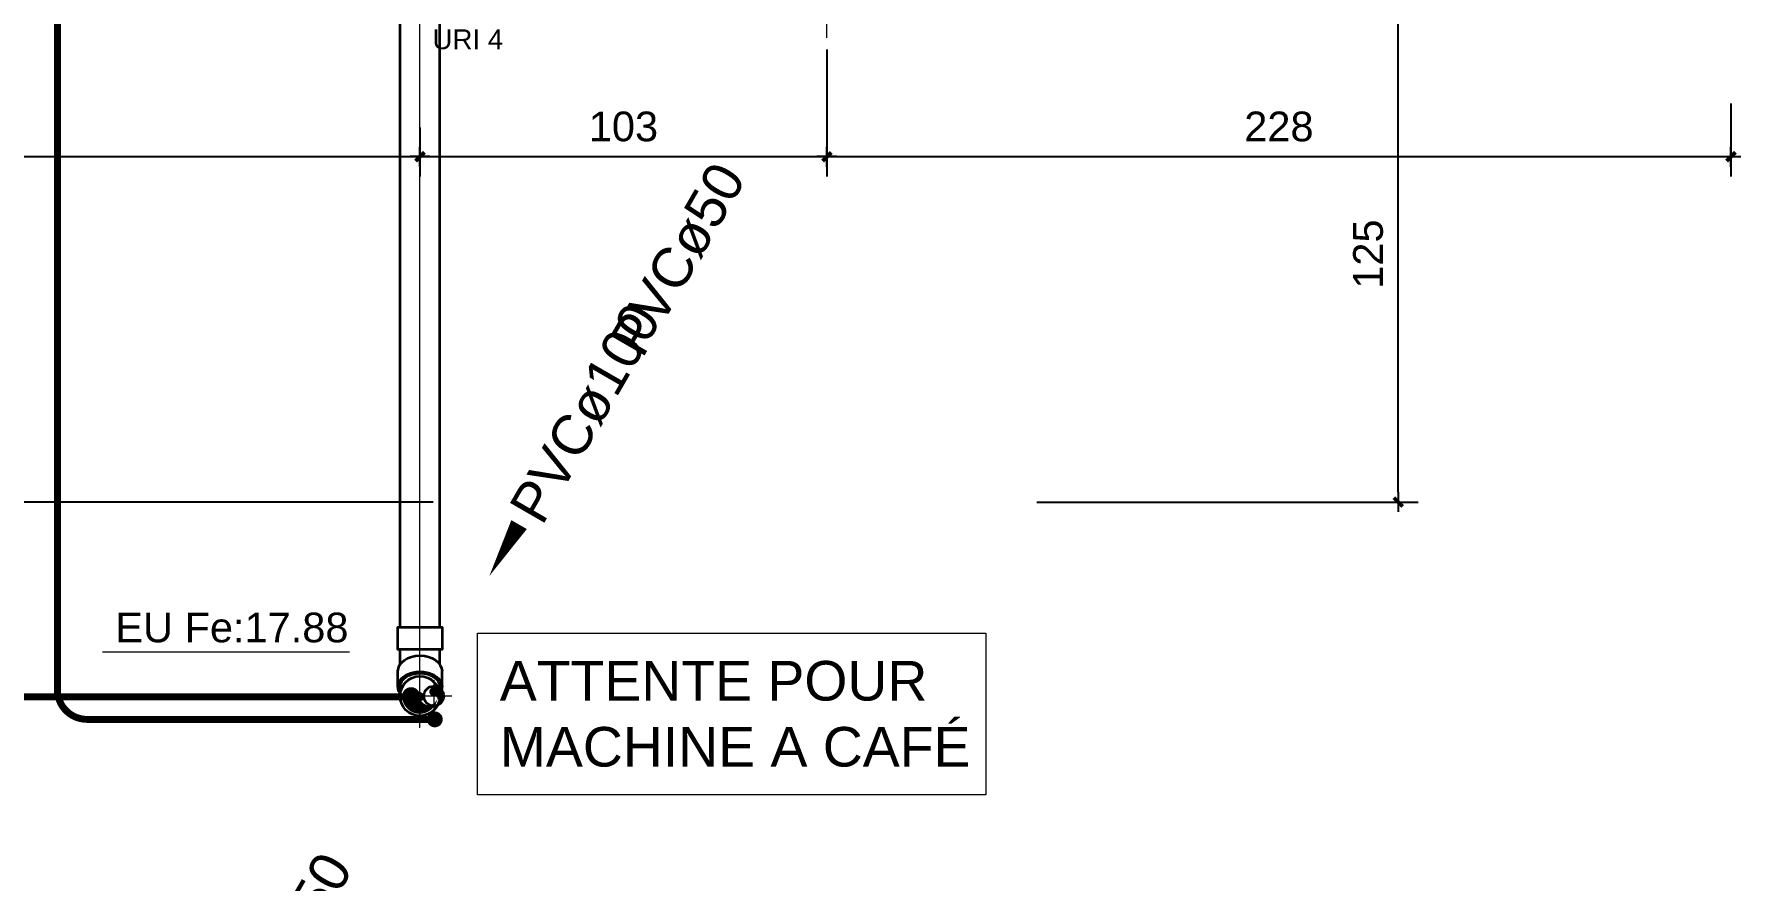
# Model space of a CAD drawing. Header units: metres. Extents: x -101133.8 to -101066.7, y -24899.3 to -24824.7.
# Drawn here: x -101104.824 to -101100.518, y -24852.378 to -24850.24 of the extents above; entities that cross this region are included whole.
import ezdxf

# ---------------------------------------------------------------- set-up
doc = ezdxf.new("R2010")
doc.units = ezdxf.units.M
doc.header["$LTSCALE"] = 0.2
doc.header["$PDSIZE"] = -5
doc.linetypes.add('AXES', pattern=[50.8, 31.75, -6.35, 6.35, -6.35])
for name, color, linetype in [('CMT-CONDENSATS', 6, 'AXES'), ('CMT-COTATION DIVERS', 1, 'Continuous'), ('CMT-PLB-EF-U', 140, 'Continuous'), ('CMT-PLB-EU', 3, 'Continuous'), ('CMT-PLB-EV-SOUS DALLAGE', 1, 'Continuous')]:
    doc.layers.add(name, color=color, linetype=linetype)
doc.styles.add('Arial', font='arial.ttf')
doc.styles.get("Standard").update_dxf_attribs({"font": 'arial.ttf'})
doc.dimstyles.get("Standard").update_dxf_attribs({"dimtxt": 0.18, "dimasz": 0.18, "dimexe": 0.18, "dimexo": 0.0625, "dimgap": 0.09, "dimtad": 0, "dimtih": 1, "dimtoh": 1, "dimdec": 4, "dimzin": 0, "dimdsep": 46, "dimtxsty": 'Standard', "dimcen": 0.09, "dimadec": 0, "dimazin": 0, "dimtfac": 1, "dimtdec": 4, "dimtofl": 0, "dimtmove": 0, "dimatfit": 3, "dimfxl": 1, "dimtolj": 1, "dimtzin": 0, "dimarcsym": 0})

# ---------------------------------------------------------------- blocks, each defined once
blk = doc.blocks.new('COT-45')
at = {"color": 0}
for p, q in [((-1, 0), (1, 0)), ((0, -1), (0, 1))]:
    blk.add_line(p, q, dxfattribs=at)
at = {"color": 0, "const_width": 0.4}
blk.add_lwpolyline([(-0.44, -0.44), (0.44, 0.44)], dxfattribs=at)
blk = doc.blocks.new('*D123')
at = {"layer": 'CMT-COTATION DIVERS', "color": 0, "lineweight": -2}
for p, q in [((-101111.6233, -24850.0721), (-101111.6233, -24850.599)), ((-101103.8509, -24850.4756), (-101103.8509, -24850.599)), ((-101111.5983, -24850.549), (-101103.8759, -24850.549))]:
    blk.add_line(p, q, dxfattribs=at)
at = {"layer": 'Defpoints', "color": 0, "lineweight": 15}
for p in [(-101111.6233, -24850.0421), (-101103.8509, -24850.4456), (-101103.8509, -24850.549)]:
    blk.add_point(p, dxfattribs=at)
at = {"layer": 'CMT-COTATION DIVERS', "color": 0, "lineweight": -2, "xscale": 0.025, "yscale": 0.025, "zscale": 0.025, "rotation": 180}
blk.add_blockref('COT-45', (-101111.6233, -24850.549), dxfattribs=at)
at = {"layer": 'CMT-COTATION DIVERS', "color": 0, "lineweight": -2, "xscale": 0.025, "yscale": 0.025, "zscale": 0.025}
blk.add_blockref('COT-45', (-101103.8509, -24850.549), dxfattribs=at)
at = {"layer": 'CMT-COTATION DIVERS', "color": 0, "lineweight": 15, "insert": (-101107.7371, -24850.474), "char_height": 0.075, "attachment_point": 5}
blk.add_mtext('\\A1;777', dxfattribs=at)
blk = doc.blocks.new('*D124')
at = {"layer": 'CMT-COTATION DIVERS', "color": 0, "lineweight": -2}
for p, q in [((-101102.8243, -24850.2788), (-101102.8243, -24850.599)), ((-101103.8509, -24850.4756), (-101103.8509, -24850.599)), ((-101103.8259, -24850.549), (-101102.8493, -24850.549))]:
    blk.add_line(p, q, dxfattribs=at)
at = {"layer": 'Defpoints', "color": 0, "lineweight": 15}
for p in [(-101102.8243, -24850.2488), (-101103.8509, -24850.4456), (-101102.8243, -24850.549)]:
    blk.add_point(p, dxfattribs=at)
at = {"layer": 'CMT-COTATION DIVERS', "color": 0, "lineweight": -2, "xscale": 0.025, "yscale": 0.025, "zscale": 0.025, "rotation": 180}
blk.add_blockref('COT-45', (-101103.8509, -24850.549), dxfattribs=at)
at = {"layer": 'CMT-COTATION DIVERS', "color": 0, "lineweight": -2, "xscale": 0.025, "yscale": 0.025, "zscale": 0.025}
blk.add_blockref('COT-45', (-101102.8243, -24850.549), dxfattribs=at)
at = {"layer": 'CMT-COTATION DIVERS', "color": 0, "lineweight": 15, "insert": (-101103.3376, -24850.4732), "char_height": 0.075, "attachment_point": 5}
blk.add_mtext('\\A1;103', dxfattribs=at)
blk = doc.blocks.new('*D125')
at = {"layer": 'CMT-COTATION DIVERS', "color": 0, "lineweight": -2}
for p, q in [((-101102.8243, -24850.2788), (-101102.8243, -24850.599)), ((-101100.5433, -24850.4144), (-101100.5433, -24850.599)), ((-101102.7993, -24850.549), (-101100.5683, -24850.549))]:
    blk.add_line(p, q, dxfattribs=at)
at = {"layer": 'Defpoints', "color": 0, "lineweight": 15}
for p in [(-101102.8243, -24850.2488), (-101100.5433, -24850.3844), (-101100.5433, -24850.549)]:
    blk.add_point(p, dxfattribs=at)
at = {"layer": 'CMT-COTATION DIVERS', "color": 0, "lineweight": -2, "xscale": 0.025, "yscale": 0.025, "zscale": 0.025, "rotation": 180}
blk.add_blockref('COT-45', (-101102.8243, -24850.549), dxfattribs=at)
at = {"layer": 'CMT-COTATION DIVERS', "color": 0, "lineweight": -2, "xscale": 0.025, "yscale": 0.025, "zscale": 0.025}
blk.add_blockref('COT-45', (-101100.5433, -24850.549), dxfattribs=at)
at = {"layer": 'CMT-COTATION DIVERS', "color": 0, "lineweight": 15, "insert": (-101101.6838, -24850.4732), "char_height": 0.075, "attachment_point": 5}
blk.add_mtext('\\A1;228', dxfattribs=at)
blk = doc.blocks.new('*D127')
at = {"layer": 'CMT-COTATION DIVERS', "color": 0, "lineweight": -2}
for p, q in [((-101103.8177, -24851.4213), (-101104.9399, -24851.4213)), ((-101104.8899, -24851.4463), (-101104.8899, -24851.8861)), ((-101103.8809, -24851.9111), (-101104.9399, -24851.9111))]:
    blk.add_line(p, q, dxfattribs=at)
at = {"layer": 'Defpoints', "color": 0, "lineweight": 15}
for p in [(-101103.7877, -24851.4213), (-101104.8899, -24851.9111), (-101103.8509, -24851.9111)]:
    blk.add_point(p, dxfattribs=at)
at = {"layer": 'CMT-COTATION DIVERS', "color": 0, "lineweight": -2, "xscale": 0.025, "yscale": 0.025, "zscale": 0.025}
for p, rotation in [((-101104.8899, -24851.4213), 90), ((-101104.8899, -24851.9111), 270)]:
    blk.add_blockref('COT-45', p, dxfattribs=dict(at, rotation=rotation))
at = {"layer": 'CMT-COTATION DIVERS', "color": 0, "lineweight": 15, "insert": (-101104.9657, -24851.6662), "char_height": 0.075, "attachment_point": 5, "rotation": 90}
blk.add_mtext('\\A1;49', dxfattribs=at)
blk = doc.blocks.new('*D128')
at = {"layer": 'CMT-COTATION DIVERS', "color": 0, "lineweight": -2}
for p, q in [((-101102.7143, -24850.1688), (-101101.3327, -24850.1688)), ((-101101.3827, -24851.3963), (-101101.3827, -24850.1938)), ((-101102.2949, -24851.4213), (-101101.3327, -24851.4213))]:
    blk.add_line(p, q, dxfattribs=at)
at = {"layer": 'Defpoints', "color": 0, "lineweight": 15}
for p in [(-101102.7443, -24850.1688), (-101101.3827, -24850.1688), (-101102.3249, -24851.4213)]:
    blk.add_point(p, dxfattribs=at)
at = {"layer": 'CMT-COTATION DIVERS', "color": 0, "lineweight": -2, "xscale": 0.025, "yscale": 0.025, "zscale": 0.025}
for p, rotation in [((-101101.3827, -24850.1688), 90), ((-101101.3827, -24851.4213), 270)]:
    blk.add_blockref('COT-45', p, dxfattribs=dict(at, rotation=rotation))
at = {"layer": 'CMT-COTATION DIVERS', "color": 0, "lineweight": 15, "insert": (-101101.4585, -24850.795), "char_height": 0.075, "attachment_point": 5, "rotation": 90}
blk.add_mtext('\\A1;125', dxfattribs=at)

msp = doc.modelspace()

# ---------------------------------------------------------------- linework, layer by layer
at = {"layer": 'CMT-CONDENSATS', "const_width": 0.0175}
msp.add_lwpolyline([(-101105.5448, -24851.9129), (-101103.8396, -24851.9129)], dxfattribs=at)
at = {"layer": 'CMT-PLB-EF-U', "const_width": 0.0175}
for points in [[(-101104.7657, -24851.895), (-101104.7657, -24849.7258)], [(-101103.8135, -24851.97), (-101104.6907, -24851.97)]]:
    msp.add_lwpolyline(points, dxfattribs=at)
msp.add_lwpolyline([(-101104.6907, -24851.97, -0.414214), (-101104.7657, -24851.895)], format="xyb", dxfattribs=at)
at = {"layer": 'CMT-PLB-EF-U', "const_width": 0.02}
msp.add_lwpolyline([(-101103.8235, -24851.97, 1), (-101103.8035, -24851.97, 1)], format="xyb", close=True, dxfattribs=at)
at = {"layer": 'CMT-PLB-EU', "color": 8, "linetype": 'AXES', "lineweight": 20}
for p, q in [((-101103.7761, -24851.9111), (-101103.8561, -24851.9111)), ((-101103.8161, -24851.8711), (-101103.8161, -24851.9511))]:
    msp.add_line(p, q, dxfattribs=at)
at = {"layer": 'CMT-PLB-EU', "linetype": 'Continuous', "lineweight": 20}
for points in [[(-101102.8368, -24850.1904, 0, 0, 0), (-101102.9868, -24850.4502, 0.045, 0, 0), (-101103.0618, -24850.5801, 0, 0, 0)], [(-101103.8286, -24851.9328, 0, 0, 0), (-101103.9786, -24852.1926, 0.045, 0, 0), (-101104.0536, -24852.3225, 0, 0, 0)]]:
    msp.add_lwpolyline(points, format="xyseb", dxfattribs=at)
msp.add_lwpolyline([(-101103.0647, -24851.7522), (-101102.4232, -24851.7522), (-101102.4232, -24852.1607), (-101103.7061, -24852.1607), (-101103.7061, -24851.7522), (-101103.0647, -24851.7522)], dxfattribs=at)
at = {"layer": 'CMT-PLB-EU', "color": 8, "linetype": 'Continuous', "lineweight": 20}
msp.add_lwpolyline([(-101103.8161, -24851.8901, 0.003, 0.003, -0.414214), (-101103.7951, -24851.9111, 0.003, 0, -0.394163), (-101103.8161, -24851.9336, 0, 0.003, 1.001955), (-101103.8161, -24851.9096, 0, 0, 0), (-101103.8161, -24851.9055, 0.0112, 0.0112, -1), (-101103.8161, -24851.8942, 0, 0, 0), (-101103.8217, -24851.8999, 0, 0, 0), (-101103.8161, -24851.8999, 0.0165, 0.0165, -0.414214), (-101103.8048, -24851.9111, 0, 0, 0), (-101103.8056, -24851.9055, 0.015, 0, -0.468375), (-101103.8086, -24851.9315, 0, 0, 0)], format="xyseb", dxfattribs=at)
at = {"layer": 'CMT-PLB-EU', "lineweight": 35}
msp.add_circle((-101103.8161, -24851.9111), 0.025, dxfattribs=at)
at = {"layer": 'CMT-PLB-EV-SOUS DALLAGE', "color": 8, "linetype": 'AXES', "lineweight": 20}
for p, q in [((-101102.8243, -24850.2488), (-101102.8243, -24850.0888)), ((-101103.8509, -24851.7368), (-101103.8509, -24850.2005)), ((-101103.8509, -24851.9911), (-101103.8509, -24851.7368)), ((-101103.7709, -24851.9111), (-101103.9309, -24851.9111))]:
    msp.add_line(p, q, dxfattribs=at)
at = {"layer": 'CMT-PLB-EV-SOUS DALLAGE', "lineweight": 35}
for p, q in [((-101103.9009, -24851.7368), (-101103.9009, -24850.2005)), ((-101103.8009, -24851.7368), (-101103.8009, -24850.2005)), ((-101103.9009, -24851.7368), (-101103.8009, -24851.7368)), ((-101103.9009, -24851.8309), (-101103.9009, -24851.7938)), ((-101103.8009, -24851.7938), (-101103.9009, -24851.7938)), ((-101103.8009, -24851.8309), (-101103.8009, -24851.7938)), ((-101103.9066, -24851.8885), (-101103.9066, -24851.8482)), ((-101103.7952, -24851.8885), (-101103.7952, -24851.8482)), ((-101103.9009, -24851.9111), (-101103.9009, -24851.8885)), ((-101103.8009, -24851.9111), (-101103.8009, -24851.8885))]:
    msp.add_line(p, q, dxfattribs=at)
at = {"layer": 'CMT-PLB-EV-SOUS DALLAGE', "linetype": 'Continuous', "lineweight": 20}
msp.add_line((-101104.6517, -24851.7993), (-101104.0286, -24851.7993), dxfattribs=at)
for points in [[(-101103.8259, -24851.8678, 0, 0, 0), (-101103.6759, -24851.608, 0, 0.045, 0), (-101103.6009, -24851.4781, 0.045, 0.045, 0)], [(-101103.8476, -24851.9129, 0.0125, 0.0125, 1), (-101103.8601, -24851.9129, 0.0125, 0.0125, 1), (-101103.8476, -24851.9129, 0, 0, 0), (-101103.8538, -24851.9129, 0, 0, 0), (-101104.0286, -24851.7993, 0, 0, 0)]]:
    msp.add_lwpolyline(points, format="xyseb", dxfattribs=at)
at = {"layer": 'CMT-PLB-EV-SOUS DALLAGE', "lineweight": 35}
for points in [[(-101103.9009, -24851.7938), (-101103.9066, -24851.7938), (-101103.9066, -24851.7368), (-101103.9009, -24851.7368)], [(-101103.8009, -24851.7368), (-101103.7952, -24851.7368), (-101103.7952, -24851.7938), (-101103.8009, -24851.7938)]]:
    msp.add_lwpolyline(points, dxfattribs=at)
at = {"layer": 'CMT-PLB-EV-SOUS DALLAGE', "color": 8, "linetype": 'Continuous', "lineweight": 20}
msp.add_lwpolyline([(-101103.8929, -24851.9111, 0.006, 0.006, 0.414214), (-101103.8509, -24851.9531, 0.006, 0, 0.394163), (-101103.8059, -24851.9111, 0, 0.006, -1.001955), (-101103.8539, -24851.9111, 0, 0, 0), (-101103.8621, -24851.9111, 0.0225, 0.0225, 1), (-101103.8846, -24851.9111, 0, 0, 0), (-101103.8734, -24851.8999, 0, 0, 0), (-101103.8734, -24851.9111, 0.033, 0.033, 0.414214), (-101103.8509, -24851.9336, 0, 0, 0), (-101103.8621, -24851.9321, 0.03, 0, 0.468375), (-101103.8101, -24851.9261, 0, 0, 0)], format="xyseb", dxfattribs=at)
at = {"layer": 'CMT-PLB-EV-SOUS DALLAGE', "lineweight": 35}
msp.add_circle((-101103.8509, -24851.9111), 0.05, dxfattribs=at)
at = {"layer": 'CMT-PLB-EV-SOUS DALLAGE', "lineweight": 35, "extrusion": (0, 0, -1)}
for centre, major_axis, start_param, end_param in [((-101103.8509, -24851.8482), (0.0557, 0), 3.141593, 6.283185), ((-101103.8509, -24851.8885), (0.0557, 0), 2.685241, 6.739537), ((-101103.8509, -24851.8885), (0.05, 0), 3.141593, 6.283185)]:
    msp.add_ellipse(centre, major_axis=major_axis, ratio=0.707107, start_param=start_param, end_param=end_param, dxfattribs=at)

# ---------------------------------------------------------------- texts
at = {"layer": 'CMT-PLB-EF-U', "insert": (-101103.8194, -24850.0029), "char_height": 0.05, "attachment_point": 4, "style": 'Arial'}
msp.add_mtext('WC 9\\PLM 7\\PEVI 2\\PROB3/4 1\\PDOU 10\\PVID 1 \\PURI 4', dxfattribs=at)
at = {"layer": 'CMT-PLB-EU', "linetype": 'Continuous', "lineweight": 20, "char_height": 0.1, "attachment_point": 4, "rotation": 60, "style": 'Arial'}
for insert in [(-101103.3321, -24851.0366), (-101104.3239, -24852.7789)]:
    msp.add_mtext('PVCø50', dxfattribs=dict(at, insert=insert))
at = {"layer": 'CMT-PLB-EU', "lineweight": 35, "insert": (-101103.6495, -24851.9565), "char_height": 0.1, "attachment_point": 4, "style": 'Arial'}
msp.add_mtext('ATTENTE POUR \\PMACHINE A CAFÉ', dxfattribs=at)
at = {"layer": 'CMT-PLB-EV-SOUS DALLAGE', "linetype": 'Continuous', "lineweight": 20, "insert": (-101103.5849, -24851.4589), "char_height": 0.1, "attachment_point": 4, "rotation": 60, "style": 'Arial'}
msp.add_mtext('PVCø100', dxfattribs=at)
at = {"layer": 'CMT-PLB-EV-SOUS DALLAGE', "lineweight": 15, "insert": (-101104.6195, -24851.7384), "char_height": 0.075, "attachment_point": 4, "style": 'Arial'}
msp.add_mtext('EU Fe:17.88', dxfattribs=at)

# ---------------------------------------------------------------- dimensions: what is measured, and where the dimension line sits
at = {"layer": 'CMT-COTATION DIVERS', "lineweight": 15}
for base, p1, p2, picture, middle in [((-101103.8509, -24850.549), (-101111.6233, -24850.0421), (-101103.8509, -24850.4456), '*D123', (-101107.7371, -24850.474)), ((-101102.8243, -24850.549), (-101103.8509, -24850.4456), (-101102.8243, -24850.2488), '*D124', (-101103.3376, -24850.4732)), ((-101100.5433, -24850.549), (-101102.8243, -24850.2488), (-101100.5433, -24850.3844), '*D125', (-101101.6838, -24850.4732))]:
    dim = msp.add_linear_dim(base=base, p1=p1, p2=p2, dimstyle='Standard', override={"dimscale": 0.05, "dimtxt": 1.5, "dimasz": 0.5, "dimexe": 1, "dimexo": 0.6, "dimgap": 0.75, "dimtad": 1, "dimtih": 0, "dimtoh": 0, "dimdec": 0, "dimlfac": 100, "dimblk": 'COT-45', "dimcen": 0, "dimadec": 2, "dimazin": 2, "dimtdec": 2, "dimtix": 1, "dimtmove": 1, "dimfrac": 1}, dxfattribs=at)
    dim.commit()
    dim.dimension.update_dxf_attribs({"geometry": picture, "text_midpoint": middle})
for base, p1, p2, picture, middle in [((-101101.3827, -24850.1688), (-101102.3249, -24851.4213), (-101102.7443, -24850.1688), '*D128', (-101101.4585, -24850.795)), ((-101104.8899, -24851.9111), (-101103.7877, -24851.4213), (-101103.8509, -24851.9111), '*D127', (-101104.9657, -24851.6662))]:
    dim = msp.add_linear_dim(base=base, p1=p1, p2=p2, angle=90, dimstyle='Standard', override={"dimscale": 0.05, "dimtxt": 1.5, "dimasz": 0.5, "dimexe": 1, "dimexo": 0.6, "dimgap": 0.75, "dimtad": 1, "dimtih": 0, "dimtoh": 0, "dimdec": 0, "dimlfac": 100, "dimblk": 'COT-45', "dimcen": 0, "dimadec": 2, "dimazin": 2, "dimtdec": 2, "dimtix": 1, "dimtmove": 1, "dimfrac": 1}, dxfattribs=at)
    dim.commit()
    dim.dimension.update_dxf_attribs({"geometry": picture, "text_midpoint": middle})

doc.saveas('drawing.dxf')
